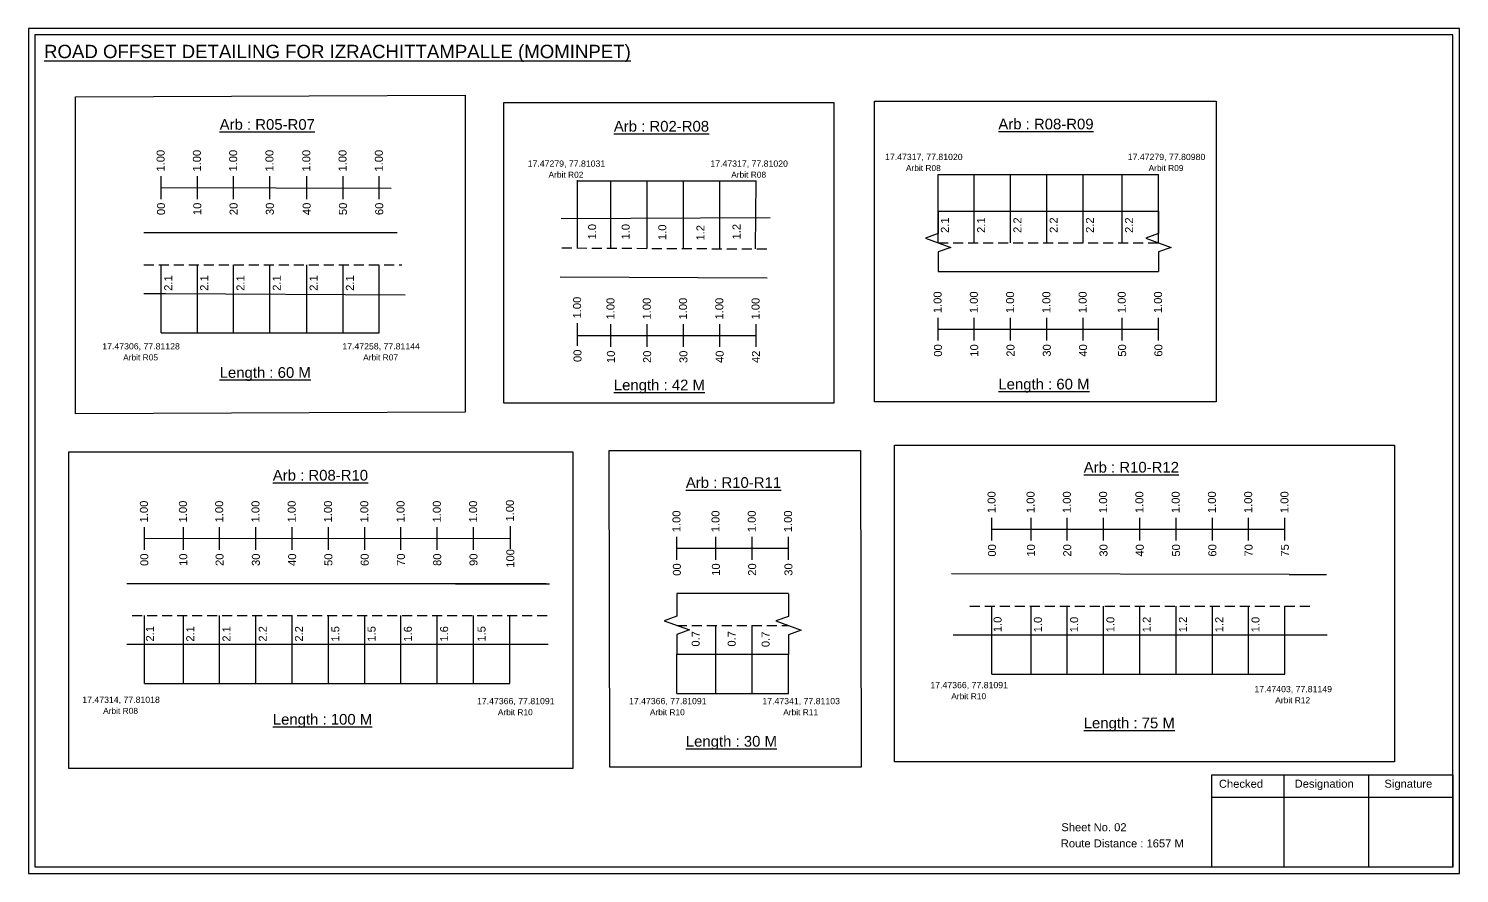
# Model space of a CAD drawing. Header units: inches. Extents: x 434 to 6095, y 540 to 1040.
# Drawn here: x 3411 to 3948, y 646 to 962 of the extents above; entities that cross this region are included whole.
import ezdxf

# ---------------------------------------------------------------- set-up
doc = ezdxf.new("R2010")
doc.units = ezdxf.units.IN
doc.header["$MEASUREMENT"] = 0
doc.linetypes.add('DASHED2', pattern=[0.375, 0.25, -0.125])
doc.layers.add('PDF_Geometry', color=7, linetype='Continuous')
doc.layers.add('PDF_Text', color=5, linetype='Continuous')
doc.styles.add('PDF Arial', font='arial.ttf')
doc.styles.get("Standard").update_dxf_attribs({"font": 'arial.ttf'})

msp = doc.modelspace()

# ---------------------------------------------------------------- linework, layer by layer
at = {"color": 217, "true_color": 0x93278f}
for p, q in [((3461.04, 898.55), (3461.04, 907.11)), ((3474.64, 898.55), (3474.64, 907.11)), ((3488.24, 898.55), (3488.24, 907.11)), ((3501.84, 898.55), (3501.84, 907.11)), ((3515.66, 898.55), (3515.66, 907.11)), ((3529.26, 898.55), (3529.26, 907.11)), ((3542.86, 898.55), (3542.86, 907.11)), ((3461.04, 902.82), (3547.37, 902.58)), ((3752.36, 845.46), (3752.36, 854.02)), ((3765.96, 845.46), (3765.96, 854.02)), ((3779.56, 845.46), (3779.56, 854.02)), ((3793.16, 845.46), (3793.16, 854.02)), ((3806.76, 845.46), (3806.76, 854.02)), ((3821.42, 845.47), (3821.42, 854.02)), ((3835.02, 845.47), (3835.02, 854.02)), ((3617.2, 843.47), (3617.2, 852.03)), ((3629.72, 843.09), (3629.72, 851.64)), ((3643.32, 843.09), (3643.32, 851.64)), ((3656.92, 843.09), (3656.92, 851.64)), ((3670.52, 843.09), (3670.52, 851.64)), ((3684.12, 843.09), (3684.12, 851.64)), ((3752.36, 849.73), (3835.02, 849.74)), ((3617.2, 847.36), (3684.12, 847.37)), ((3772.6, 770.52), (3772.6, 779.08)), ((3787.23, 770.52), (3787.23, 779.08)), ((3800.83, 770.52), (3800.83, 779.08)), ((3814.43, 770.52), (3814.43, 779.08)), ((3828.03, 770.52), (3828.03, 779.08)), ((3841.63, 770.52), (3841.63, 779.08)), ((3855.23, 770.52), (3855.23, 779.08)), ((3868.83, 770.52), (3868.83, 779.08)), ((3882.43, 770.52), (3882.43, 779.08)), ((3454.77, 767.02), (3454.77, 775.58)), ((3469.4, 767.02), (3469.4, 775.58)), ((3483, 767.02), (3483, 775.58)), ((3496.6, 767.02), (3496.6, 775.58)), ((3510.2, 767.02), (3510.2, 775.58)), ((3523.8, 767.02), (3523.8, 775.58)), ((3537.4, 767.02), (3537.4, 775.58)), ((3551, 767.02), (3551, 775.58)), ((3564.6, 767.02), (3564.6, 775.58)), ((3578.2, 767.02), (3578.2, 775.58)), ((3592.03, 767.35), (3592.03, 775.9)), ((3772.6, 774.8), (3882.43, 774.8)), ((3454.77, 771.3), (3592.03, 771.38)), ((3654.46, 763.32), (3654.46, 771.88)), ((3654.46, 767.6), (3696.29, 767.6)), ((3669.09, 763.32), (3669.09, 771.88)), ((3682.69, 763.32), (3682.69, 771.88)), ((3696.29, 763.32), (3696.29, 771.88))]:
    msp.add_line(p, q, dxfattribs=at)
at = {"color": 5}
for p, q in [((3752.36, 907.7), (3835.02, 907.7)), ((3617.2, 905.32), (3684.12, 905.32)), ((3461.04, 848.41), (3542.86, 848.43)), ((3772.6, 720.38), (3882.43, 720.38)), ((3454.77, 716.88), (3591.8, 716.88)), ((3654.46, 713.18), (3696.29, 713.18))]:
    msp.add_line(p, q, dxfattribs=at)
for p, q in [((3752.36, 882.16), (3752.36, 907.7)), ((3765.96, 882.16), (3765.96, 907.7)), ((3779.56, 882.16), (3779.56, 907.7)), ((3793.16, 882.16), (3793.16, 907.7)), ((3806.76, 882.16), (3806.76, 907.7)), ((3821.42, 882.17), (3821.42, 907.7)), ((3835.02, 882.17), (3835.02, 907.7)), ((3617.2, 880.09), (3617.2, 905.62)), ((3629.72, 880.04), (3629.72, 905.32)), ((3643.32, 879.98), (3643.32, 905.32)), ((3656.92, 880.04), (3656.92, 905.32)), ((3670.52, 879.78), (3670.52, 905.32)), ((3683.9, 879.82), (3684.12, 905.32)), ((3611, 891.29), (3689.37, 891.65)), ((3752.36, 894.05), (3835.02, 894.05)), ((3549.59, 885.83), (3454.63, 885.83)), ((3461.04, 848.41), (3461.04, 873.94)), ((3474.64, 848.41), (3474.64, 873.94)), ((3488.24, 848.41), (3488.24, 873.94)), ((3501.84, 848.41), (3501.84, 873.94)), ((3515.66, 848.41), (3515.66, 873.94)), ((3529.26, 848.41), (3529.26, 873.94)), ((3542.86, 848.41), (3542.86, 873.94)), ((3610.63, 869.44), (3688.36, 869.01)), ((3752.36, 871.36), (3835.02, 871.36)), ((3454.63, 863.14), (3462.69, 863.14)), ((3462.69, 863.14), (3552.54, 862.64)), ((3884.03, 757.8), (3757.42, 757.98)), ((3884.03, 757.8), (3897.98, 757.8)), ((3605.46, 754.3), (3448.22, 754.3)), ((3571.46, 754.3), (3606.71, 754.3)), ((3696.29, 750.6), (3654.46, 750.6)), ((3772.6, 720.38), (3772.6, 745.91)), ((3787.23, 720.38), (3787.23, 745.91)), ((3800.83, 720.38), (3800.83, 745.91)), ((3814.43, 720.38), (3814.43, 745.91)), ((3828.03, 720.38), (3828.03, 745.91)), ((3841.63, 720.38), (3841.63, 745.91)), ((3855.23, 720.38), (3855.23, 745.91)), ((3868.83, 720.38), (3868.83, 745.91)), ((3882.43, 720.38), (3882.43, 745.91)), ((3454.77, 716.88), (3454.77, 742.41)), ((3469.4, 716.88), (3469.4, 742.41)), ((3483, 716.88), (3483, 742.41)), ((3496.6, 716.88), (3496.6, 742.41)), ((3510.2, 716.88), (3510.2, 742.41)), ((3523.8, 716.88), (3523.8, 742.41)), ((3537.4, 716.88), (3537.4, 742.41)), ((3551, 716.88), (3551, 742.41)), ((3564.6, 716.88), (3564.6, 742.41)), ((3578.2, 716.88), (3578.2, 742.41)), ((3591.8, 716.88), (3591.8, 742.41)), ((3669.09, 713.18), (3669.09, 738.71)), ((3682.69, 713.18), (3682.69, 738.71)), ((3758.05, 735.11), (3884.03, 735.11)), ((3884.03, 735.11), (3898.23, 735.11)), ((3448.22, 731.61), (3480.33, 731.61)), ((3480.33, 731.61), (3606.15, 731.61)), ((3654.46, 727.91), (3680.02, 727.91)), ((3654.46, 713.18), (3654.46, 727.91)), ((3680.02, 727.91), (3696.29, 727.91)), ((3696.29, 713.18), (3696.29, 727.91))]:
    msp.add_line(p, q)
at = {"linetype": 'DASHED2', "ltscale": 15}
for p, q in [((3611.34, 880.23), (3689.63, 879.82)), ((3752.36, 882.17), (3835.02, 882.17)), ((3454.63, 873.94), (3551.31, 873.94)), ((3764.32, 745.91), (3893, 745.91)), ((3450.15, 742.41), (3606.45, 742.41)), ((3654.46, 738.71), (3696.29, 738.71))]:
    msp.add_line(p, q, dxfattribs=at)
for points in [[(3429, 936.82), (3575.04, 937.49), (3575.04, 818.67), (3429, 818)], [(3589.5, 934.68), (3713.3, 934.68), (3713.3, 822), (3589.5, 822)], [(3728.5, 935.18), (3856.6, 935.18), (3856.6, 822.5), (3728.5, 822.5)], [(3736, 806.32), (3923.56, 806.32), (3923.56, 687.5), (3736, 687.5)], [(3426.5, 803.82), (3615.42, 803.82), (3615.42, 685), (3426.5, 685)], [(3629, 804.32), (3723.24, 804.32), (3723.53, 685.5), (3629.28, 685.5)]]:
    msp.add_lwpolyline(points, close=True)
at = {"linetype": 'Continuous'}
for points in [[(3752.36, 894.05), (3752.36, 885.61), (3747.62, 883.89), (3757.11, 880.44), (3752.36, 878.71), (3752.36, 871.36)], [(3835.02, 894.05), (3835.02, 885.61), (3830.27, 883.89), (3839.76, 880.44), (3835.02, 878.71), (3835.02, 871.36)], [(3654.46, 750.6), (3654.46, 742.17), (3649.72, 740.44), (3659.21, 736.99), (3654.46, 735.26), (3654.46, 727.91)], [(3696.29, 750.52), (3696.29, 742.09), (3691.55, 740.36), (3701.03, 736.91), (3696.29, 735.18), (3696.29, 727.83)]]:
    msp.add_lwpolyline(points, dxfattribs=at)
at = {"layer": 'PDF_Geometry'}
for points in [[(3411.38, 962.44), (3411.38, 645.73), (3947.85, 645.73), (3947.85, 962.44)], [(3413.7, 960.11), (3413.7, 648.15), (3945.43, 648.15), (3945.43, 960.11)]]:
    msp.add_lwpolyline(points, close=True, dxfattribs=at)
at = {"layer": 'PDF_Geometry', "color": 242, "true_color": 0xcc1f26}
msp.add_lwpolyline([(3945.43, 648.05), (3855.09, 648.05), (3855.09, 682.67), (3945.43, 682.67)], close=True, dxfattribs=at)
for points in [[(3882.07, 682.67), (3882.07, 648.05)], [(3913.8, 682.67), (3913.8, 648.05)], [(3855.09, 674.29), (3945.43, 674.29)]]:
    msp.add_lwpolyline(points, dxfattribs=at)

# ---------------------------------------------------------------- texts
at = {"color": 242, "true_color": 0xcd2027}
for s, height, p in [('%%UROAD OFFSET DETAILING FOR IZRACHITTAMPALLE (MOMINPET)', 5, (3417.15, 951.37)), ('%%UArb : R05-R07', 4, (3483.01, 924.52)), ('%%UArb : R08-R09', 4, (3774.98, 924.67)), ('%%UArb : R02-R08', 4, (3630.81, 923.83)), ('%%ULength : 60 M', 4, (3483.01, 831.52)), ('%%ULength : 42 M', 4, (3630.81, 826.83)), ('%%ULength : 60 M', 4, (3774.98, 827.17)), ('%%UArb : R10-R12', 4, (3806.99, 795.99)), ('%%UArb : R08-R10', 4, (3502.94, 792.99)), ('%%UArb : R10-R11', 4, (3657.81, 790.25)), ('%%ULength : 100 M', 4, (3502.94, 701.49)), ('%%ULength : 75 M', 4, (3806.99, 700.12)), ('%%ULength : 30 M', 4, (3657.81, 693.25))]:
    msp.add_text(s, height=height, dxfattribs=at).set_placement(p)
at = {"color": 217, "true_color": 0x93278f}
for s, p in [('1.00', (3462.37, 908.84)), ('1.00', (3475.97, 908.84)), ('1.00', (3489.57, 908.84)), ('1.00', (3503.17, 908.84)), ('1.00', (3516.99, 908.84)), ('1.00', (3530.59, 908.84)), ('1.00', (3544.19, 908.84)), ('00', (3462.52, 892.52)), ('10', (3476.12, 892.52)), ('20', (3489.72, 892.52)), ('30', (3503.32, 892.52)), ('40', (3517.14, 892.52)), ('50', (3530.74, 892.52)), ('60', (3544.34, 892.52)), ('1.00', (3753.69, 855.76)), ('1.00', (3767.29, 855.76)), ('1.00', (3780.89, 855.76)), ('1.00', (3794.49, 855.76)), ('1.00', (3808.09, 855.76)), ('1.00', (3822.74, 855.76)), ('1.00', (3836.34, 855.76)), ('1.00', (3618.53, 853.77)), ('1.00', (3631.05, 853.38)), ('1.00', (3644.65, 853.38)), ('1.00', (3658.25, 853.38)), ('1.00', (3671.85, 853.38)), ('1.00', (3685.45, 853.38)), ('00', (3753.84, 839.44)), ('10', (3767.44, 839.44)), ('20', (3781.04, 839.44)), ('30', (3794.64, 839.44)), ('40', (3808.24, 839.44)), ('50', (3822.89, 839.44)), ('60', (3836.49, 839.44)), ('00', (3618.68, 837.45)), ('10', (3631.2, 837.06)), ('20', (3644.8, 837.06)), ('30', (3658.4, 837.06)), ('40', (3672, 837.06)), ('42', (3685.6, 837.06)), ('1.00', (3773.93, 780.81)), ('1.00', (3788.56, 780.81)), ('1.00', (3802.16, 780.81)), ('1.00', (3815.76, 780.81)), ('1.00', (3829.36, 780.81)), ('1.00', (3842.96, 780.81)), ('1.00', (3856.56, 780.81)), ('1.00', (3870.16, 780.81)), ('1.00', (3883.76, 780.81)), ('1.00', (3456.1, 777.31)), ('1.00', (3470.73, 777.31)), ('1.00', (3484.33, 777.31)), ('1.00', (3497.93, 777.31)), ('1.00', (3511.53, 777.31)), ('1.00', (3525.13, 777.31)), ('1.00', (3538.73, 777.31)), ('1.00', (3552.33, 777.31)), ('1.00', (3565.93, 777.31)), ('1.00', (3579.53, 777.31)), ('1.00', (3593.35, 777.64)), ('1.00', (3655.79, 773.62)), ('1.00', (3670.42, 773.62)), ('1.00', (3684.02, 773.62)), ('1.00', (3697.62, 773.62)), ('00', (3774.08, 764.49)), ('10', (3788.71, 764.49)), ('20', (3802.31, 764.49)), ('30', (3815.91, 764.49)), ('40', (3829.51, 764.49)), ('50', (3843.11, 764.49)), ('60', (3856.71, 764.49)), ('70', (3870.31, 764.49)), ('75', (3883.91, 764.49)), ('00', (3456.25, 760.99)), ('10', (3470.88, 760.99)), ('20', (3484.48, 760.99)), ('30', (3498.08, 760.99)), ('40', (3511.68, 760.99)), ('50', (3525.28, 760.99)), ('60', (3538.88, 760.99)), ('70', (3552.48, 760.99)), ('80', (3566.08, 760.99)), ('90', (3579.68, 760.99)), ('100', (3593.5, 760.32)), ('00', (3655.94, 757.3)), ('10', (3670.57, 757.3)), ('20', (3684.17, 757.3)), ('30', (3697.77, 757.3))]:
    msp.add_text(s, height=3, rotation=90, dxfattribs=at).set_placement(p)
at = {"color": 5}
for s, height, p in [('17.47279, 77.81031', 2.34, (3598.5, 910.66)), ('17.47317, 77.81020', 2.34, (3667, 910.66)), ('17.47317, 77.81020', 2.34, (3732.5, 913.16)), ('17.47279, 77.80980', 2.34, (3823.5, 913.16)), ('Arbit R02', 2.246, (3606.32, 906.54)), ('Arbit R08', 2.246, (3674.82, 906.54)), ('Arbit R08', 2.246, (3740.32, 909.04)), ('Arbit R09', 2.246, (3831.32, 909.04)), ('17.47306, 77.81128', 2.34, (3439, 842.16)), ('17.47258, 77.81144', 2.34, (3529, 842.16)), ('Arbit R05', 2.246, (3446.82, 838.04)), ('Arbit R07', 2.246, (3536.82, 838.04)), ('17.47366, 77.81091', 2.34, (3749.5, 715.16)), ('17.47403, 77.81149', 2.34, (3871, 713.66)), ('17.47314, 77.81018', 2.34, (3431.5, 709.66)), ('17.47366, 77.81091', 2.34, (3579.5, 709.16)), ('17.47366, 77.81091', 2.34, (3636.5, 709.16)), ('17.47341, 77.81103', 2.34, (3686.5, 709.16)), ('Arbit R10', 2.246, (3757.32, 711.04)), ('Arbit R12', 2.246, (3878.82, 709.54)), ('Arbit R08', 2.246, (3439.32, 705.54)), ('Arbit R10', 2.246, (3587.32, 705.04)), ('Arbit R10', 2.246, (3644.32, 705.04)), ('Arbit R11', 2.246, (3694.32, 705.04))]:
    msp.add_text(s, height=height, dxfattribs=at).set_placement(p)
for s, p in [('2.1', (3756.43, 885.84)), ('2.1', (3770.03, 885.84)), ('2.2', (3783.63, 885.84)), ('2.2', (3797.23, 885.84)), ('2.2', (3810.83, 885.84)), ('2.2', (3825.49, 885.84)), ('1.0', (3624.16, 883.37)), ('1.0', (3636.74, 883.37)), ('1.0', (3650.48, 883.18)), ('1.2', (3664.79, 882.98)), ('1.2', (3678.31, 883.4)), ('2.1', (3465.22, 864.14)), ('2.1', (3478.71, 864.14)), ('2.1', (3492.31, 864.14)), ('2.1', (3505.91, 864.14)), ('2.1', (3519.73, 864.14)), ('2.1', (3533.33, 864.14)), ('1.0', (3776.2, 736.16)), ('1.0', (3791.3, 736.11)), ('1.0', (3804.9, 736.11)), ('1.0', (3818.5, 736.11)), ('1.2', (3832.1, 736.11)), ('1.2', (3845.7, 736.11)), ('1.2', (3859.3, 736.11)), ('1.0', (3872.9, 736.11)), ('2.1', (3458.37, 732.66)), ('2.1', (3473.47, 732.61)), ('2.1', (3487.07, 732.61)), ('2.2', (3500.67, 732.61)), ('2.2', (3514.27, 732.61)), ('1.5', (3527.87, 732.61)), ('1.5', (3541.47, 732.61)), ('1.6', (3555.07, 732.61)), ('1.6', (3568.67, 732.61)), ('1.5', (3582.7, 732.61)), ('0.7', (3662.98, 730.75)), ('0.7', (3676.5, 730.75)), ('0.7', (3689.21, 730.55))]:
    msp.add_text(s, height=3, rotation=90).set_placement(p)
for s, p in [('Sheet No. 02', (3798.59, 661.53)), ('Route Distance : 1657 M', (3798.4, 655.48))]:
    msp.add_text(s, height=3).set_placement(p)
at = {"layer": 'PDF_Text', "color": 7, "attachment_point": 7, "style": 'PDF Arial'}
for s, insert, char_height in [('Checked', (3857.69, 677.78), 3.001), ('Designation', (3886.07, 676.95), 3.0006), ('Signature', (3919.75, 676.95), 3.001)]:
    msp.add_mtext(s, dxfattribs=dict(at, insert=insert, char_height=char_height))

doc.saveas('drawing.dxf')
